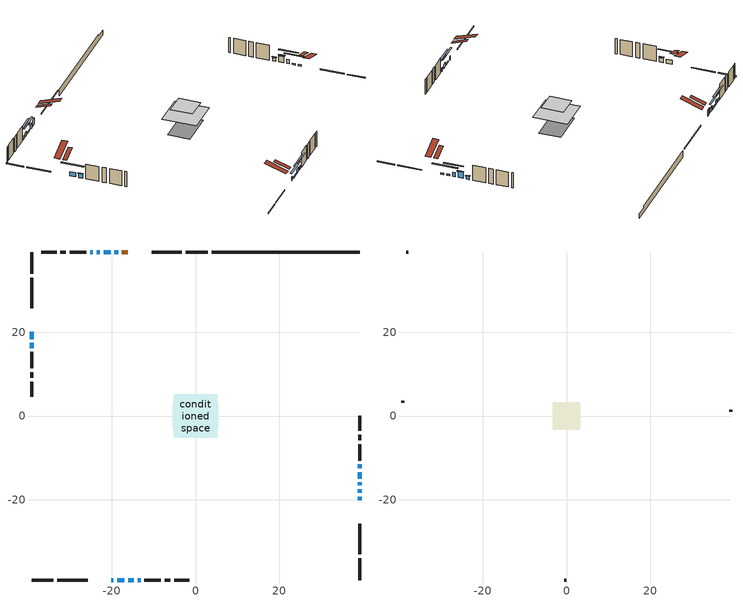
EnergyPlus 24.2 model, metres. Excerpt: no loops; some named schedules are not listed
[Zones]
conditioned space
 floor outside (Floor1 construction): -0.47,-0.47 -0.47,0.47 0.47,0.47 0.47,-0.47 z0.6
 floor adiabatic (AdiabaticFloorConstruction): -5.19,-5.19 -5.19,5.19 5.19,5.19 5.19,-5.19 z3.04
 floor foundation (Slab1 construction): -5.5,-3.34 -5.5,3.34 5.5,3.34 5.5,-3.34 z-1.53
 wall outside (RimJoist1 construction): 2.93,39.22 -2.32,39.22 / -39.22,-39.22 -33.97,-39.22 / -39.22,39.22 -39.22,33.97 / 39.22,-39.22 39.22,-33.97 z0.6:0.9
 wall outside (RimJoist3 construction): -3.25,39.22 -10.5,39.22 / -33.04,-39.22 -25.79,-39.22 / -39.22,33.04 -39.22,25.79 / 39.22,-33.04 39.22,-25.79 z0.6:0.9
 wall outside (AdiabaticWallConstruction 1): -16.19,39.22 -17.59,39.22 z0.6:2.63
 wall outside (AdiabaticWallConstruction): -20.1,-39.22 -19.66,-39.22 z0.6:1.82; -39.22,20.1 -39.22,18.4 / -39.22,17.47 -39.22,16.25 / 39.22,-16.57 39.22,-15.88 / -22.91,39.22 -23.59,39.22 / -16.13,-39.22 -14.75,-39.22 z0.6:1.97; -18.51,39.22 -19.38,39.22 z0.6:1.92; 39.22,-20.1 39.22,-19.26 / 39.22,-18.33 39.22,-17.49 / -20.3,39.22 -21.98,39.22 / -18.73,-39.22 -17.05,-39.22 z0.6:1.06; 39.22,-14.95 39.22,-13.43 z0.6:2.63; 39.22,-12.5 39.22,-11.58 / -24.52,39.22 -25.21,39.22 z0.6:1.62; -13.83,-39.22 -13.14,-39.22 z0.6:1.67
 wall outside (Wall1 construction): -26.14,39.22 -30.05,39.22 / -12.21,-39.22 -8.3,-39.22 / -39.22,15.32 -39.22,11.41 / 39.22,-10.65 39.22,-6.74 z0.6:5.48
 wall outside (Wall2 construction): -30.98,39.22 -32.29,39.22 / -7.37,-39.22 -6.06,-39.22 / -39.22,10.48 -39.22,9.17 / 39.22,-5.81 39.22,-4.5 z0.6:5.48
 wall outside (Wall3 construction): -33.22,39.22 -36.87,39.22 / -5.13,-39.22 -1.48,-39.22 / -39.22,8.24 -39.22,4.59 / 39.22,-3.57 39.22,0.08 z0.6:5.48
 wall foundation (FoundationWall1 construction): 3.86,39.22,-1.53 3.86,39.22,0.6 35.68,39.22,0.6 35.68,39.22,-0.05 39.22,39.22,-0.05 39.22,39.22,-1.53
 window (WindowConstruction 10): -20.1,-39.22 -19.66,-39.22 z0.6:1.82
 window (WindowConstruction 7): -39.22,20.1 -39.22,18.4 z0.6:1.97
 window (WindowConstruction 8): -39.22,17.47 -39.22,16.25 z0.6:1.97
 window (WindowConstruction 9): -18.51,39.22 -19.38,39.22 z0.6:1.92
 window (WindowConstruction 11): 39.22,-20.1 39.22,-19.26 z0.6:1.06
 window (WindowConstruction 12): 39.22,-18.33 39.22,-17.49 z0.6:1.06
 window (WindowConstruction 13): -20.3,39.22 -21.98,39.22 z0.6:1.06
 window (WindowConstruction 14): -18.73,-39.22 -17.05,-39.22 z0.6:1.06
 window (WindowConstruction): 39.22,-16.56 39.22,-15.88 z0.6:1.97
 window (WindowConstruction 1): 39.22,-14.95 39.22,-13.43 z0.6:2.63
 window (WindowConstruction 2): 39.22,-12.5 39.22,-11.58 z0.6:1.61
 window (WindowConstruction 3): -22.91,39.22 -23.59,39.22 z0.6:1.97
 window (WindowConstruction 4): -24.52,39.22 -25.21,39.22 z0.6:1.61
 window (WindowConstruction 5): -16.13,-39.22 -14.76,-39.22 z0.6:1.97
 window (WindowConstruction 6): -13.83,-39.22 -13.14,-39.22 z0.6:1.67
 door (Door): -16.19,39.22 -17.58,39.22 z0.6:2.63
 ceiling adiabatic (AdiabaticFloorConstruction): 5.19,-5.19 5.19,5.19 -5.19,5.19 -5.19,-5.19 z3.04
 roof outside (Roof2 construction): -15.26,39.22,5.48 -15.26,34.65,7 -14.06,34.65,7 -14.06,39.22,5.48; -21.03,-39.22,5.48 -21.03,-34.65,7 -22.23,-34.65,7 -22.23,-39.22,5.48; -39.22,21.03,5.48 -34.65,21.03,7 -34.65,22.23,7 -39.22,22.23,5.48; 39.22,-21.03,5.48 34.65,-21.03,7 34.65,-22.23,7 39.22,-22.23,5.48
attic - vented
 floor to conditioned space (Floor2 construction Reversed): -3.31,-3.31 -3.31,3.31 3.31,3.31 3.31,-3.31 z5.48
 wall outside (Wall5 construction): -37.8,39.22 -38.29,39.22 / -0.55,-39.22 -0.06,-39.22 / -39.22,3.66 -39.22,3.17 / 39.22,1.01 39.22,1.5 z0.6:5.48
 roof outside (Roof1 construction): -13.13,39.22,5.48 -13.13,32.76,7.63 -11.43,32.76,7.63 -11.43,39.22,5.48; -23.16,-39.22,5.48 -23.16,-32.76,7.63 -24.86,-32.76,7.63 -24.86,-39.22,5.48; -39.22,23.16,5.48 -32.76,23.16,7.63 -32.76,24.86,7.63 -39.22,24.86,5.48; 39.22,-23.16,5.48 32.76,-23.16,7.63 32.76,-24.86,7.63 39.22,-24.86,5.48
shading: -39.22,15.76 -39.22,22.74 -39.63,22.74 -39.63,15.76 z4.61; -39.22,16.05 -39.22,17.67 -39.63,17.67 -39.63,16.05 z2.17; -19.58,39.22 -18.31,39.22 -18.31,39.63 -19.58,39.63 z2.12; 39.22,-16.62 39.22,-22.74 39.63,-22.74 39.63,-16.62 z3.7; 39.22,-14.85 39.22,-20.97 39.63,-20.97 39.63,-14.85 z3.7; -24.62,39.22 -17.67,39.22 -17.67,39.63 -24.62,39.63 z3.7; -14.42,-39.22 -21.37,-39.22 -21.37,-39.63 -14.42,-39.63 z3.7; 39.22,-13.24 39.22,-19.2 39.63,-19.2 39.63,-13.24 z4.61; 39.22,-13.23 39.22,-15.15 39.63,-15.15 39.63,-13.23 z2.83; 39.22,-11.38 39.22,-12.7 39.63,-12.7 39.63,-11.38 z1.82; -26.23,39.22 -20.27,39.22 -20.27,39.63 -26.23,39.63 z4.61; -27.85,39.22 -21.88,39.22 -21.88,39.63 -27.85,39.63 z4.25; -12.12,-39.22 -18.77,-39.22 -18.77,-39.63 -12.12,-39.63 z4.61; -10.5,-39.22 -16.47,-39.22 -16.47,-39.63 -10.5,-39.63 z4.31
[Building]
Building 1: Terrain=Suburbs
[Site:Location]
Windsor AP_ON: Latitude {deg}=42.28; Longitude {deg}=-82.96; Time Zone {hr}=-5; Elevation {m}=190; Keep Site Location Information=Yes
[Site:GroundTemperature:Shallow]
6.34957, 4.46684, 4.31606, 5.20952, 8.79623, 12.3662, 15.4612, 17.4219, 17.5884, 15.9938, 12.9777, 9.51722
[Site:WaterMainsTemperature]
Calculation Method=Schedule; Temperature Schedule=mains temperature schedule
[Material] Roughness=Rough; Thermal Absorptance=0.9
Name | Thickness {m} | Conductivity {W/m-K} | Density {kg/m3} | Specific Heat {J/kg-K} | Solar Absorptance | Visible Absorptance
asphalt or fiberglass shingles | 0.00635 | 0.162714 | 1121.4 | 1465.45 | 0.4 | 0.4
ceiling stud and cavity | 0.1397 | 0.117711 | 65.682 | 1177.47 | 0.7 | 0.7
concrete 4.0 in. | 0.1016 | 1.803125 | 2242.8 | 837.4 | 0.7 | 0.7
concrete 8.0 in. | 0.2032 | 1.803125 | 2242.8 | 837.4 | 0.7 | 0.7
door material | 0.04445 | 0.053851 | 512.64 | 1214.23 | 0.7 | 0.7
floor covering | 0.0127 | 0.0433444 | 54.468 | 1339.84 | 0.6 | 0.6
floor rigid ins | 0.051816 | 0.029427 | 32.04 | 1214.23 | 0.7 | 0.7
floor rigid ins 1; wall rigid ins | 0.512978 | 0.029427 | 32.04 | 1214.23 | 0.7 | 0.7
floor stud and cavity | 0.1397 | 0.477371 | 92.3553 | 1139.71 | 0.7 | 0.7
floor stud and cavity 1 | 0.1397 | 1.75129 | 37.0049 | 1207.88 | 0.7 | 0.7
furniture material conditioned space 1 | 0.1524 | 0.115458 | 640.8 | 1214.23 | 0.6 | 0.6
gypsum board | 0.0127 | 0.160291 | 801 | 837.4 | 0.6 | 0.6
osb sheathing 0.5 in. | 0.0127 | 0.115458 | 512.64 | 1214.23 | 0.7 | 0.7
osb sheathing 0.75 in. | 0.01905 | 0.115458 | 512.64 | 1214.23 | 0.7 | 0.7
rim joist stud and cavity | 0.0508 | 0.177588 | 50.32683 | 1063.81 | 0.6 | 0.6
rim joist stud and cavity 1 | 0.0508 | 0.648972 | 50.32683 | 1063.81 | 0.6 | 0.6
roof stud and cavity | 0.2032 | 0.172552 | 78.34581 | 1123.46 | 0.7 | 0.7
wall stud and cavity | 0.1397 | 0.411097 | 139.0536 | 1170.24 | 0.7 | 0.7
wall stud and cavity 1 | 0.1397 | 0.408978 | 139.0536 | 1170.24 | 0.7 | 0.7
wall stud and cavity 2 | 0.1397 | 0.413238 | 139.0536 | 1170.24 | 0.7 | 0.7
wall stud and cavity 3 | 0.0889 | 6.1454 | 50.32683 | 1063.81 | 0.6 | 0.6
wall stud and cavity 4 | 0.0889 | 0.380278 | 52.3479 | 1209.89 | 0.7 | 0.7
wall stud and cavity 5 | 0.0889 | 0.391764 | 83.0341 | 1211.67 | 0.7 | 0.7
wood siding | 0.0254 | 0.102417 | 544.68 | 1172.36 | 0.4 | 0.4
wood siding 1 | 0.00254 | 0.102417 | 544.68 | 1172.36 | 0.4 | 0.4
wood siding 2; wood siding 3; wood siding 4 | 0.0254 | 0.102417 | 544.68 | 1172.36 | 0.7 | 0.7
[WindowMaterial:SimpleGlazingSystem]
Name | U-Factor {W/m2-K} | Solar Heat Gain Coefficient
WindowMaterial | 4.99494 | 0.59
WindowMaterial 1 | 2.66525 | 0.62
WindowMaterial 10 | 4.403289 | 0.46
WindowMaterial 11 | 2.25246 | 0.38
WindowMaterial 12 | 2.16559 | 0.35
WindowMaterial 2 | 2.67377 | 0.52
WindowMaterial 3 | 2.14969 | 0.46
WindowMaterial 4 | 4.851851 | 0.56
WindowMaterial 5 | 5.44634 | 0.68
WindowMaterial 6 | 5.28792 | 0.65
WindowMaterial 7 | 5.1119 | 0.61
WindowMaterial 8 | 3.10076 | 0.6
WindowMaterial 9 | 2.67207 | 0.41
[Construction]
AdiabaticFloorConstruction: floor stud and cavity 1, floor rigid ins 1, osb sheathing 0.75 in., floor covering
AdiabaticWallConstruction: wood siding 3, wall rigid ins, wall stud and cavity 4, gypsum board
AdiabaticWallConstruction 1: wood siding 4, wall rigid ins, wall stud and cavity 4, gypsum board
Door: door material
Floor1 construction: floor stud and cavity, floor rigid ins, osb sheathing 0.75 in., floor covering
Floor2 construction Reversed: gypsum board, ceiling stud and cavity
FoundationWall1 construction: concrete 8.0 in.
furniture construction conditioned space 1: furniture material conditioned space 1
PartitionWallConstruction: gypsum board, wall stud and cavity 5, gypsum board
RimJoist1 construction: wood siding 2, rim joist stud and cavity
RimJoist3 construction: wood siding 2, rim joist stud and cavity 1
Roof1 construction: asphalt or fiberglass shingles
Roof2 construction: asphalt or fiberglass shingles, osb sheathing 0.75 in., roof stud and cavity, gypsum board
Slab1 construction: concrete 4.0 in.
Wall1 construction: wood siding, osb sheathing 0.5 in., wall stud and cavity, gypsum board
Wall2 construction: wood siding, osb sheathing 0.5 in., wall stud and cavity 1, gypsum board
Wall3 construction: wood siding, osb sheathing 0.5 in., wall stud and cavity 2, gypsum board
Wall5 construction: wood siding 1, wall stud and cavity 3
WindowConstruction; WindowConstruction 3; WindowConstruction 5: WindowMaterial
WindowConstruction 1: WindowMaterial 1
WindowConstruction 10: WindowMaterial 8
WindowConstruction 11: WindowMaterial 9
WindowConstruction 12: WindowMaterial 10
WindowConstruction 13: WindowMaterial 11
WindowConstruction 14: WindowMaterial 12
WindowConstruction 2: WindowMaterial 2
WindowConstruction 4: WindowMaterial 3
WindowConstruction 6: WindowMaterial 4
WindowConstruction 7: WindowMaterial 5
WindowConstruction 8: WindowMaterial 6
WindowConstruction 9: WindowMaterial 7
[Zone] Multiplier=1; Part of Total Floor Area=Yes
Name | Volume {m3}
attic - vented | 15.3511
conditioned space | 441.5
[Space]
Name | Zone | Volume {m3}
attic - vented 1 | attic - vented | 15.3511
conditioned space 1 | conditioned space | 441.5
[ZoneInfiltration:EffectiveLeakageArea]
infil attic - vented 1: Zone or Space=attic - vented 1; Schedule=Always On Discrete; Effective Air Leakage Area {cm2}=1952.89; Stack Coefficient=0.00048878; Wind Coefficient=1.49375e-05
[ZoneMixing]
whole house fan mix: Zone or Space=attic - vented; Schedule=Always On Continuous; Design Flow Rate Calculation Method=Flow/Zone; Design Flow Rate {m3/s}=0; Source Zone or Space=conditioned space
[SurfaceProperty:ExposedFoundationPerimeter]
Slab1: Exposed Perimeter Calculation Method=TotalExposedPerimeter; Total Exposed Perimeter {m}=35.358
[InternalMass] Zone or ZoneList=conditioned space; Space or SpaceList=conditioned space 1
Name | Construction | Surface Area {m2}
furniture mass conditioned space 1 | furniture construction conditioned space 1 | 72.8638
partition wall mass | PartitionWallConstruction | 182.16
[Lights]
interior lighting: Zone or ZoneList or Space or SpaceList=conditioned space 1; Schedule=interior lighting schedule; Design Level Calculation Method=LightingLevel; Lighting Level {W}=343.2; Return Air Fraction=0; Fraction Radiant=0.6; Fraction Visible=0.2; Fraction Replaceable=1
[People]
occupants: Zone or ZoneList or Space or SpaceList=conditioned space 1; Number of People Schedule=occupants schedule; Number of People Calculation Method=People; Number of People=3; Fraction Radiant=0.314171; Sensible Heat Fraction=0.56303; Activity Level Schedule=occupants activity schedule; Carbon Dioxide Generation Rate {m3/s-W}=0; Enable ASHRAE 55 Comfort Warnings=No; Mean Radiant Temperature Calculation Type=EnclosureAveraged
[ElectricEquipment] Zone or ZoneList or Space or SpaceList=conditioned space 1; Design Level Calculation Method=EquipmentLevel
Name | Schedule | Design Level {W} | Fraction Latent | Fraction Radiant | Fraction Lost
clothes dryer | clothes dryer schedule | 140.772 | 0.015 | 0.081 | 0.85
clothes washer | clothes washer schedule | 32.1985 | 0.03 | 0.162 | 0.7
cooking range | cooking range schedule | 215.147 | 0.08 | 0.432 | 0.2
dishwasher | dishwasher schedule | 66.8632 | 0.3 | 0.18 | 0.4
fridge | fridge schedule | 72.9452 | 0 | 0.6 | 0
mech vent house fan | mech vent house fan schedule | 0 | 0 | 0 | 1
mech vent house fan cfis | mech vent house fan cfis schedule | 0 | 0 | 0 | 0
misc plug loads | misc plug loads schedule | 494.7 | 0.045 | 0.513 | 0.1
whole house fan | Always On Discrete | 0 | 0 | 0 | 1
[OtherEquipment] Zone or ZoneList or Space or SpaceList=conditioned space 1; Design Level Calculation Method=EquipmentLevel
Name | Fuel Type | Schedule | Design Level {W} | Fraction Latent | Fraction Radiant | Fraction Lost
clothes dryer 1 | Electricity | clothes dryer schedule | 0 | 0.015 | 0.081 | 0.85
cooking range 1 | Electricity | cooking range schedule | 0 | 0.08 | 0.432 | 0.2
general water use latent | None | general water use schedule | 62.594 | 1 | 0 | 0
general water use sensible | None | general water use schedule | -61.6891 | 0 | 0.6 | 0
mech vent house fan latent load | None | Always On Discrete | 0 | 1 | 0 | 0
mech vent house fan sensible load | None | Always On Discrete | 0 | 0 | 0 | 0
water heater energy adjustment1 | NaturalGas | Always On Discrete | 0.01 | 0 | 0 | 1
[ZoneInfiltration:DesignFlowRate] Zone or ZoneList or Space or SpaceList=conditioned space 1; Schedule=Always On Discrete; Design Flow Rate Calculation Method=Flow/Zone; Design Flow Rate {m3/s}=0
infil flow; natural vent flow; whole house fan flow
[Foundation:Kiva]
Foundation Kiva 1: Initial Indoor Air Temperature {C}=18; Wall Height Above Grade {m}=0.599999; Wall Depth Below Slab {m}=0.2032
[Foundation:Kiva:Settings]
Soil Conductivity {W/m-K}=0.849921; Soil Density {kg/m3}=1842.3; Soil Specific Heat {J/kg-K}=418.7; Ground Solar Absorptivity=0.9; Ground Thermal Absorptivity=0.9; Ground Surface Roughness {m}=0.03; Far-Field Width {m}=40; Deep-Ground Boundary Condition=ZeroFlux; Deep-Ground Depth {m}=40; Minimum Cell Dimension {m}=0.2; Maximum Cell Growth Coefficient=3; Simulation Timestep=Timestep
[Exterior:Lights]
exterior lighting: Schedule=exterior lighting schedule; Design Level {W}=75.6
[Schedule:Constant]
Name | Hourly Value
Always On Continuous; mech vent house fan schedule; mech vent house fan cfis schedule; Always On Discrete | 1
occupants activity schedule | 117.228
fridge schedule | 0
[Schedule:Week:Daily]
interior lighting schedule Week Rule - Jan1-Jan27: interior lighting schedule day, interior lighting schedule day, interior lighting schedule day, interior lighting schedule day, interior lighting schedule day, interior lighting schedule day, interior lighting schedule day, interior lighting schedule default day, interior lighting schedule default day, interior lighting schedule default day, interior lighting schedule default day, interior lighting schedule default day
interior lighting schedule Week Rule - Jan28-Feb3: interior lighting schedule day, interior lighting schedule day, interior lighting schedule day, interior lighting schedule day, interior lighting schedule day 1, interior lighting schedule day 1, interior lighting schedule day 1, interior lighting schedule default day, interior lighting schedule default day, interior lighting schedule default day, interior lighting schedule default day, interior lighting schedule default day
interior lighting schedule Week Rule - Feb4-Feb24: interior lighting schedule day 1, interior lighting schedule day 1, interior lighting schedule day 1, interior lighting schedule day 1, interior lighting schedule day 1, interior lighting schedule day 1, interior lighting schedule day 1, interior lighting schedule default day, interior lighting schedule default day, interior lighting schedule default day, interior lighting schedule default day, interior lighting schedule default day
interior lighting schedule Week Rule - Feb25-Mar3: interior lighting schedule day 1, interior lighting schedule day 1, interior lighting schedule day 1, interior lighting schedule day 1, interior lighting schedule day 2, interior lighting schedule day 2, interior lighting schedule day 2, interior lighting schedule default day, interior lighting schedule default day, interior lighting schedule default day, interior lighting schedule default day, interior lighting schedule default day
interior lighting schedule Week Rule - Mar4-Mar31: interior lighting schedule day 2, interior lighting schedule day 2, interior lighting schedule day 2, interior lighting schedule day 2, interior lighting schedule day 2, interior lighting schedule day 2, interior lighting schedule day 2, interior lighting schedule default day, interior lighting schedule default day, interior lighting schedule default day, interior lighting schedule default day, interior lighting schedule default day
interior lighting schedule Week Rule - Apr1-Apr28: interior lighting schedule day 3, interior lighting schedule day 3, interior lighting schedule day 3, interior lighting schedule day 3, interior lighting schedule day 3, interior lighting schedule day 3, interior lighting schedule day 3, interior lighting schedule default day, interior lighting schedule default day, interior lighting schedule default day, interior lighting schedule default day, interior lighting schedule default day
interior lighting schedule Week Rule - Apr29-May5: interior lighting schedule day 3, interior lighting schedule day 3, interior lighting schedule day 4, interior lighting schedule day 4, interior lighting schedule day 4, interior lighting schedule day 4, interior lighting schedule day 4, interior lighting schedule default day, interior lighting schedule default day, interior lighting schedule default day, interior lighting schedule default day, interior lighting schedule default day
interior lighting schedule Week Rule - May6-May26: interior lighting schedule day 4, interior lighting schedule day 4, interior lighting schedule day 4, interior lighting schedule day 4, interior lighting schedule day 4, interior lighting schedule day 4, interior lighting schedule day 4, interior lighting schedule default day, interior lighting schedule default day, interior lighting schedule default day, interior lighting schedule default day, interior lighting schedule default day
interior lighting schedule Week Rule - May27-Jun2: interior lighting schedule day 4, interior lighting schedule day 4, interior lighting schedule day 4, interior lighting schedule day 4, interior lighting schedule day 4, interior lighting schedule day 5, interior lighting schedule day 5, interior lighting schedule default day, interior lighting schedule default day, interior lighting schedule default day, interior lighting schedule default day, interior lighting schedule default day
interior lighting schedule Week Rule - Jun3-Jun30: interior lighting schedule day 5, interior lighting schedule day 5, interior lighting schedule day 5, interior lighting schedule day 5, interior lighting schedule day 5, interior lighting schedule day 5, interior lighting schedule day 5, interior lighting schedule default day, interior lighting schedule default day, interior lighting schedule default day, interior lighting schedule default day, interior lighting schedule default day
interior lighting schedule Week Rule - Jul1-Jul28: interior lighting schedule day 6, interior lighting schedule day 6, interior lighting schedule day 6, interior lighting schedule day 6, interior lighting schedule day 6, interior lighting schedule day 6, interior lighting schedule day 6, interior lighting schedule default day, interior lighting schedule default day, interior lighting schedule default day, interior lighting schedule default day, interior lighting schedule default day
interior lighting schedule Week Rule - Jul29-Aug4: interior lighting schedule day 6, interior lighting schedule day 6, interior lighting schedule day 6, interior lighting schedule day 7, interior lighting schedule day 7, interior lighting schedule day 7, interior lighting schedule day 7, interior lighting schedule default day, interior lighting schedule default day, interior lighting schedule default day, interior lighting schedule default day, interior lighting schedule default day
interior lighting schedule Week Rule - Aug5-Aug25: interior lighting schedule day 7, interior lighting schedule day 7, interior lighting schedule day 7, interior lighting schedule day 7, interior lighting schedule day 7, interior lighting schedule day 7, interior lighting schedule day 7, interior lighting schedule default day, interior lighting schedule default day, interior lighting schedule default day, interior lighting schedule default day, interior lighting schedule default day
interior lighting schedule Week Rule - Aug26-Sep1: interior lighting schedule day 7, interior lighting schedule day 7, interior lighting schedule day 7, interior lighting schedule day 7, interior lighting schedule day 7, interior lighting schedule day 7, interior lighting schedule day 8, interior lighting schedule default day, interior lighting schedule default day, interior lighting schedule default day, interior lighting schedule default day, interior lighting schedule default day
interior lighting schedule Week Rule - Sep2-Sep29: interior lighting schedule day 8, interior lighting schedule day 8, interior lighting schedule day 8, interior lighting schedule day 8, interior lighting schedule day 8, interior lighting schedule day 8, interior lighting schedule day 8, interior lighting schedule default day, interior lighting schedule default day, interior lighting schedule default day, interior lighting schedule default day, interior lighting schedule default day
interior lighting schedule Week Rule - Sep30-Oct6: interior lighting schedule day 8, interior lighting schedule day 9, interior lighting schedule day 9, interior lighting schedule day 9, interior lighting schedule day 9, interior lighting schedule day 9, interior lighting schedule day 9, interior lighting schedule default day, interior lighting schedule default day, interior lighting schedule default day, interior lighting schedule default day, interior lighting schedule default day
interior lighting schedule Week Rule - Oct7-Oct27: interior lighting schedule day 9, interior lighting schedule day 9, interior lighting schedule day 9, interior lighting schedule day 9, interior lighting schedule day 9, interior lighting schedule day 9, interior lighting schedule day 9, interior lighting schedule default day, interior lighting schedule default day, interior lighting schedule default day, interior lighting schedule default day, interior lighting schedule default day
interior lighting schedule Week Rule - Oct28-Nov3: interior lighting schedule day 9, interior lighting schedule day 9, interior lighting schedule day 9, interior lighting schedule day 9, interior lighting schedule day 10, interior lighting schedule day 10, interior lighting schedule day 10, interior lighting schedule default day, interior lighting schedule default day, interior lighting schedule default day, interior lighting schedule default day, interior lighting schedule default day
interior lighting schedule Week Rule - Nov4-Nov24: interior lighting schedule day 10, interior lighting schedule day 10, interior lighting schedule day 10, interior lighting schedule day 10, interior lighting schedule day 10, interior lighting schedule day 10, interior lighting schedule day 10, interior lighting schedule default day, interior lighting schedule default day, interior lighting schedule default day, interior lighting schedule default day, interior lighting schedule default day
interior lighting schedule Week Rule - Nov25-Dec1: interior lighting schedule day 10, interior lighting schedule day 10, interior lighting schedule day 10, interior lighting schedule day 10, interior lighting schedule day 10, interior lighting schedule day 10, interior lighting schedule day 11, interior lighting schedule default day, interior lighting schedule default day, interior lighting schedule default day, interior lighting schedule default day, interior lighting schedule default day
interior lighting schedule Week Rule - Dec2-Dec31: interior lighting schedule day 11, interior lighting schedule day 11, interior lighting schedule day 11, interior lighting schedule day 11, interior lighting schedule day 11, interior lighting schedule day 11, interior lighting schedule day 11, interior lighting schedule default day, interior lighting schedule default day, interior lighting schedule default day, interior lighting schedule default day, interior lighting schedule default day
occupants schedule Week Rule - Jan1-Dec31: occupants schedule day, occupants schedule day, occupants schedule day, occupants schedule day, occupants schedule day, occupants schedule day, occupants schedule day, occupants schedule default day, occupants schedule default day, occupants schedule default day, occupants schedule default day, occupants schedule default day
clothes dryer schedule Week Rule - Jan1-Dec31: clothes dryer schedule day, clothes dryer schedule day, clothes dryer schedule day, clothes dryer schedule day, clothes dryer schedule day, clothes dryer schedule day, clothes dryer schedule day, clothes dryer schedule default day, clothes dryer schedule default day, clothes dryer schedule default day, clothes dryer schedule default day, clothes dryer schedule default day
clothes washer schedule Week Rule - Jan1-Dec31: clothes washer schedule day, clothes washer schedule day, clothes washer schedule day, clothes washer schedule day, clothes washer schedule day, clothes washer schedule day, clothes washer schedule day, clothes washer schedule default day, clothes washer schedule default day, clothes washer schedule default day, clothes washer schedule default day, clothes washer schedule default day
cooking range schedule Week Rule - Jan1-Dec31: cooking range schedule day, cooking range schedule day, cooking range schedule day, cooking range schedule day, cooking range schedule day, cooking range schedule day, cooking range schedule day, cooking range schedule default day, cooking range schedule default day, cooking range schedule default day, cooking range schedule default day, cooking range schedule default day
dishwasher schedule Week Rule - Jan1-Dec31: dishwasher schedule day, dishwasher schedule day, dishwasher schedule day, dishwasher schedule day, dishwasher schedule day, dishwasher schedule day, dishwasher schedule day, dishwasher schedule default day, dishwasher schedule default day, dishwasher schedule default day, dishwasher schedule default day, dishwasher schedule default day
misc plug loads schedule Week Rule - Jan1-Dec31: misc plug loads schedule day, misc plug loads schedule day, misc plug loads schedule day, misc plug loads schedule day, misc plug loads schedule day, misc plug loads schedule day, misc plug loads schedule day, misc plug loads schedule default day, misc plug loads schedule default day, misc plug loads schedule default day, misc plug loads schedule default day, misc plug loads schedule default day
general water use schedule Week Rule - Jan1-Dec31: general water use schedule day, general water use schedule day, general water use schedule day, general water use schedule day, general water use schedule day, general water use schedule day, general water use schedule day, general water use schedule default day, general water use schedule default day, general water use schedule default day, general water use schedule default day, general water use schedule default day
exterior lighting schedule Week Rule - Jan1-Jan27: exterior lighting schedule day, exterior lighting schedule day, exterior lighting schedule day, exterior lighting schedule day, exterior lighting schedule day, exterior lighting schedule day, exterior lighting schedule day, exterior lighting schedule default day, exterior lighting schedule default day, exterior lighting schedule default day, exterior lighting schedule default day, exterior lighting schedule default day
exterior lighting schedule Week Rule - Jan28-Feb3: exterior lighting schedule day, exterior lighting schedule day, exterior lighting schedule day, exterior lighting schedule day, exterior lighting schedule day 1, exterior lighting schedule day 1, exterior lighting schedule day 1, exterior lighting schedule default day, exterior lighting schedule default day, exterior lighting schedule default day, exterior lighting schedule default day, exterior lighting schedule default day
exterior lighting schedule Week Rule - Feb4-Feb24: exterior lighting schedule day 1, exterior lighting schedule day 1, exterior lighting schedule day 1, exterior lighting schedule day 1, exterior lighting schedule day 1, exterior lighting schedule day 1, exterior lighting schedule day 1, exterior lighting schedule default day, exterior lighting schedule default day, exterior lighting schedule default day, exterior lighting schedule default day, exterior lighting schedule default day
exterior lighting schedule Week Rule - Feb25-Mar3: exterior lighting schedule day 1, exterior lighting schedule day 1, exterior lighting schedule day 1, exterior lighting schedule day 1, exterior lighting schedule day 2, exterior lighting schedule day 2, exterior lighting schedule day 2, exterior lighting schedule default day, exterior lighting schedule default day, exterior lighting schedule default day, exterior lighting schedule default day, exterior lighting schedule default day
exterior lighting schedule Week Rule - Mar4-Mar31: exterior lighting schedule day 2, exterior lighting schedule day 2, exterior lighting schedule day 2, exterior lighting schedule day 2, exterior lighting schedule day 2, exterior lighting schedule day 2, exterior lighting schedule day 2, exterior lighting schedule default day, exterior lighting schedule default day, exterior lighting schedule default day, exterior lighting schedule default day, exterior lighting schedule default day
exterior lighting schedule Week Rule - Apr1-Apr28: exterior lighting schedule day 3, exterior lighting schedule day 3, exterior lighting schedule day 3, exterior lighting schedule day 3, exterior lighting schedule day 3, exterior lighting schedule day 3, exterior lighting schedule day 3, exterior lighting schedule default day, exterior lighting schedule default day, exterior lighting schedule default day, exterior lighting schedule default day, exterior lighting schedule default day
exterior lighting schedule Week Rule - Apr29-May5: exterior lighting schedule day 3, exterior lighting schedule day 3, exterior lighting schedule day 4, exterior lighting schedule day 4, exterior lighting schedule day 4, exterior lighting schedule day 4, exterior lighting schedule day 4, exterior lighting schedule default day, exterior lighting schedule default day, exterior lighting schedule default day, exterior lighting schedule default day, exterior lighting schedule default day
exterior lighting schedule Week Rule - May6-May26: exterior lighting schedule day 4, exterior lighting schedule day 4, exterior lighting schedule day 4, exterior lighting schedule day 4, exterior lighting schedule day 4, exterior lighting schedule day 4, exterior lighting schedule day 4, exterior lighting schedule default day, exterior lighting schedule default day, exterior lighting schedule default day, exterior lighting schedule default day, exterior lighting schedule default day
exterior lighting schedule Week Rule - May27-Jun2: exterior lighting schedule day 4, exterior lighting schedule day 4, exterior lighting schedule day 4, exterior lighting schedule day 4, exterior lighting schedule day 4, exterior lighting schedule day 5, exterior lighting schedule day 5, exterior lighting schedule default day, exterior lighting schedule default day, exterior lighting schedule default day, exterior lighting schedule default day, exterior lighting schedule default day
exterior lighting schedule Week Rule - Jun3-Jun30: exterior lighting schedule day 5, exterior lighting schedule day 5, exterior lighting schedule day 5, exterior lighting schedule day 5, exterior lighting schedule day 5, exterior lighting schedule day 5, exterior lighting schedule day 5, exterior lighting schedule default day, exterior lighting schedule default day, exterior lighting schedule default day, exterior lighting schedule default day, exterior lighting schedule default day
exterior lighting schedule Week Rule - Jul1-Jul28: exterior lighting schedule day 6, exterior lighting schedule day 6, exterior lighting schedule day 6, exterior lighting schedule day 6, exterior lighting schedule day 6, exterior lighting schedule day 6, exterior lighting schedule day 6, exterior lighting schedule default day, exterior lighting schedule default day, exterior lighting schedule default day, exterior lighting schedule default day, exterior lighting schedule default day
exterior lighting schedule Week Rule - Jul29-Aug4: exterior lighting schedule day 6, exterior lighting schedule day 6, exterior lighting schedule day 6, exterior lighting schedule day 7, exterior lighting schedule day 7, exterior lighting schedule day 7, exterior lighting schedule day 7, exterior lighting schedule default day, exterior lighting schedule default day, exterior lighting schedule default day, exterior lighting schedule default day, exterior lighting schedule default day
exterior lighting schedule Week Rule - Aug5-Aug25: exterior lighting schedule day 7, exterior lighting schedule day 7, exterior lighting schedule day 7, exterior lighting schedule day 7, exterior lighting schedule day 7, exterior lighting schedule day 7, exterior lighting schedule day 7, exterior lighting schedule default day, exterior lighting schedule default day, exterior lighting schedule default day, exterior lighting schedule default day, exterior lighting schedule default day
exterior lighting schedule Week Rule - Aug26-Sep1: exterior lighting schedule day 7, exterior lighting schedule day 7, exterior lighting schedule day 7, exterior lighting schedule day 7, exterior lighting schedule day 7, exterior lighting schedule day 7, exterior lighting schedule day 8, exterior lighting schedule default day, exterior lighting schedule default day, exterior lighting schedule default day, exterior lighting schedule default day, exterior lighting schedule default day
exterior lighting schedule Week Rule - Sep2-Sep29: exterior lighting schedule day 8, exterior lighting schedule day 8, exterior lighting schedule day 8, exterior lighting schedule day 8, exterior lighting schedule day 8, exterior lighting schedule day 8, exterior lighting schedule day 8, exterior lighting schedule default day, exterior lighting schedule default day, exterior lighting schedule default day, exterior lighting schedule default day, exterior lighting schedule default day
exterior lighting schedule Week Rule - Sep30-Oct6: exterior lighting schedule day 8, exterior lighting schedule day 9, exterior lighting schedule day 9, exterior lighting schedule day 9, exterior lighting schedule day 9, exterior lighting schedule day 9, exterior lighting schedule day 9, exterior lighting schedule default day, exterior lighting schedule default day, exterior lighting schedule default day, exterior lighting schedule default day, exterior lighting schedule default day
[Schedule:Year]
interior lighting schedule: interior lighting schedule Week Rule - Jan1-Jan27, 1, 1, 1, 27, interior lighting schedule Week Rule - Jan28-Feb3, 1, 28, 2, 3, interior lighting schedule Week Rule - Feb4-Feb24, 2, 4, 2, 24, interior lighting schedule Week Rule - Feb25-Mar3, 2, 25, 3, 3, interior lighting schedule Week Rule - Mar4-Mar31, 3, 4, 3, 31, interior lighting schedule Week Rule - Apr1-Apr28, 4, 1, 4, 28, interior lighting schedule Week Rule - Apr29-May5, 4, 29, 5, 5, interior lighting schedule Week Rule - May6-May26, 5, 6, 5, 26, interior lighting schedule Week Rule - May27-Jun2, 5, 27, 6, 2, interior lighting schedule Week Rule - Jun3-Jun30, 6, 3, 6, 30, interior lighting schedule Week Rule - Jul1-Jul28, 7, 1, 7, 28, interior lighting schedule Week Rule - Jul29-Aug4, 7, 29, 8, 4, interior lighting schedule Week Rule - Aug5-Aug25, 8, 5, 8, 25, interior lighting schedule Week Rule - Aug26-Sep1, 8, 26, 9, 1, interior lighting schedule Week Rule - Sep2-Sep29, 9, 2, 9, 29, interior lighting schedule Week Rule - Sep30-Oct6, 9, 30, 10, 6, interior lighting schedule Week Rule - Oct7-Oct27, 10, 7, 10, 27, interior lighting schedule Week Rule - Oct28-Nov3, 10, 28, 11, 3, interior lighting schedule Week Rule - Nov4-Nov24, 11, 4, 11, 24, interior lighting schedule Week Rule - Nov25-Dec1, 11, 25, 12, 1, interior lighting schedule Week Rule - Dec2-Dec31, 12, 2, 12, 31
occupants schedule: occupants schedule Week Rule - Jan1-Dec31, 1, 1, 12, 31
clothes dryer schedule: clothes dryer schedule Week Rule - Jan1-Dec31, 1, 1, 12, 31
clothes washer schedule: clothes washer schedule Week Rule - Jan1-Dec31, 1, 1, 12, 31
cooking range schedule: cooking range schedule Week Rule - Jan1-Dec31, 1, 1, 12, 31
dishwasher schedule: dishwasher schedule Week Rule - Jan1-Dec31, 1, 1, 12, 31
misc plug loads schedule: misc plug loads schedule Week Rule - Jan1-Dec31, 1, 1, 12, 31
general water use schedule: general water use schedule Week Rule - Jan1-Dec31, 1, 1, 12, 31
exterior lighting schedule: exterior lighting schedule Week Rule - Jan1-Jan27, 1, 1, 1, 27, exterior lighting schedule Week Rule - Jan28-Feb3, 1, 28, 2, 3, exterior lighting schedule Week Rule - Feb4-Feb24, 2, 4, 2, 24, exterior lighting schedule Week Rule - Feb25-Mar3, 2, 25, 3, 3, exterior lighting schedule Week Rule - Mar4-Mar31, 3, 4, 3, 31, exterior lighting schedule Week Rule - Apr1-Apr28, 4, 1, 4, 28, exterior lighting schedule Week Rule - Apr29-May5, 4, 29, 5, 5, exterior lighting schedule Week Rule - May6-May26, 5, 6, 5, 26, exterior lighting schedule Week Rule - May27-Jun2, 5, 27, 6, 2, exterior lighting schedule Week Rule - Jun3-Jun30, 6, 3, 6, 30, exterior lighting schedule Week Rule - Jul1-Jul28, 7, 1, 7, 28, exterior lighting schedule Week Rule - Jul29-Aug4, 7, 29, 8, 4, exterior lighting schedule Week Rule - Aug5-Aug25, 8, 5, 8, 25, exterior lighting schedule Week Rule - Aug26-Sep1, 8, 26, 9, 1, exterior lighting schedule Week Rule - Sep2-Sep29, 9, 2, 9, 29, exterior lighting schedule Week Rule - Sep30-Oct6, 9, 30, 10, 6, exterior lighting schedule Week Rule - Oct7-Oct27, 10, 7, 10, 27, exterior lighting schedule Week Rule - Oct28-Nov3, 10, 28, 11, 3, exterior lighting schedule Week Rule - Nov4-Nov24, 11, 4, 11, 24, exterior lighting schedule Week Rule - Nov25-Dec1, 11, 25, 12, 1, exterior lighting schedule Week Rule - Dec2-Dec31, 12, 2, 12, 31
[Schedule:Compact]
mains temperature schedule: Through: 01/01, For: AllDays, Until: 24:00, 9.71556, Through: 01/02, For: AllDays, Until: 24:00, 9.65056, Through: 01/03, For: AllDays, Until: 24:00, 9.58667, Through: 01/04, For: AllDays, Until: 24:00, 9.52389, Through: 01/05, For: AllDays, Until: 24:00, 9.46278, Through: 01/06, For: AllDays, Until: 24:00, 9.40278, Through: 01/07, For: AllDays, Until: 24:00, 9.34444, Through: 01/08, For: AllDays, Until: 24:00, 9.28778, Through: 01/09, For: AllDays, Until: 24:00, 9.23222, Through: 01/10, For: AllDays, Until: 24:00, 9.17778, Through: 01/11, For: AllDays, Until: 24:00, 9.125, Through: 01/12, For: AllDays, Until: 24:00, 9.07389, Through: 01/13, For: AllDays, Until: 24:00, 9.02444, Through: 01/14, For: AllDays, Until: 24:00, 8.97611, Through: 01/15, For: AllDays, Until: 24:00, 8.92944, Through: 01/16, For: AllDays, Until: 24:00, 8.88444, Through: 01/17, For: AllDays, Until: 24:00, 8.84056, Through: 01/18, For: AllDays, Until: 24:00, 8.79889, Through: 01/19, For: AllDays, Until: 24:00, 8.75833, Through: 01/20, For: AllDays, Until: 24:00, 8.71944, Through: 01/21, For: AllDays, Until: 24:00, 8.68222, Through: 01/22, For: AllDays, Until: 24:00, 8.64667, Through: 01/23, For: AllDays, Until: 24:00, 8.61222, Through: 01/24, For: AllDays, Until: 24:00, 8.58, Through: 01/25, For: AllDays, Until: 24:00, 8.54944, Through: 01/26, For: AllDays, Until: 24:00, 8.52, Through: 01/27, For: AllDays, Until: 24:00, 8.49278, Through: 01/28, For: AllDays, Until: 24:00, 8.46722, Through: 01/29, For: AllDays, Until: 24:00, 8.44278, Through: 01/30, For: AllDays, Until: 24:00, 8.42056, Through: 01/31, For: AllDays, Until: 24:00, 8.39944, Through: 02/01, For: AllDays, Until: 24:00, 8.38056, Through: 02/02, For: AllDays, Until: 24:00, 8.36333, Through: 02/03, For: AllDays, Until: 24:00, 8.34778, Through: 02/04, For: AllDays, Until: 24:00, 8.33389, Through: 02/05, For: AllDays, Until: 24:00, 8.32167, Through: 02/06, For: AllDays, Until: 24:00, 8.31111, Through: 02/07, For: AllDays, Until: 24:00, 8.30222, Through: 02/08, For: AllDays, Until: 24:00, 8.295, Through: 02/09, For: AllDays, Until: 24:00, 8.29, Through: 02/10, For: AllDays, Until: 24:00, 8.28611, Through: 02/11, For: AllDays, Until: 24:00, 8.28444, Through: 02/12, For: AllDays, Until: 24:00, 8.28444, Through: 02/13, For: AllDays, Until: 24:00, 8.28611, Through: 02/14, For: AllDays, Until: 24:00, 8.28889, Through: 02/15, For: AllDays, Until: 24:00, 8.29444, Through: 02/16, For: AllDays, Until: 24:00, 8.30111, Through: 02/17, For: AllDays, Until: 24:00, 8.30944, Through: 02/18, For: AllDays, Until: 24:00, 8.31944, Through: 02/19, For: AllDays, Until: 24:00, 8.33167, Through: 02/20, For: AllDays, Until: 24:00, 8.345, Through: 02/21, For: AllDays, Until: 24:00, 8.36056, Through: 02/22, For: AllDays, Until: 24:00, 8.37778, Through: 02/23, For: AllDays, Until: 24:00, 8.39611, Through: 02/24, For: AllDays, Until: 24:00, 8.41667, Through: 02/25, For: AllDays, Until: 24:00, 8.43889, Through: 02/26, For: AllDays, Until: 24:00, 8.46278, Through: 02/27, For: AllDays, Until: 24:00, 8.48833, Through: 02/28, For: AllDays, Until: 24:00, 8.51556, Through: 03/01, For: AllDays, Until: 24:00, 8.54444, Through: 03/02, For: AllDays, Until: 24:00, 8.575, Through: 03/03, For: AllDays, Until: 24:00, 8.60667, Through: 03/04, For: AllDays, Until: 24:00, 8.64056, Through: 03/05, For: AllDays, Until: 24:00, 8.67611, Through: 03/06, For: AllDays, Until: 24:00, 8.71278, Through: 03/07, For: AllDays, Until: 24:00, 8.75167, Through: 03/08, For: AllDays, Until: 24:00, 8.79167, Through: 03/09, For: AllDays, Until: 24:00, 8.83333, Through: 03/10, For: AllDays, Until: 24:00, 8.87667, Through: 03/11, For: AllDays, Until: 24:00, 8.92167, Through: 03/12, For: AllDays, Until: 24:00, 8.96833, Through: 03/13, For: AllDays, Until: 24:00, 9.01611, Through: 03/14, For: AllDays, Until: 24:00, 9.06556, Through: 03/15, For: AllDays, Until: 24:00, 9.11667, Through: 03/16, For: AllDays, Until: 24:00, 9.16889, Through: 03/17, For: AllDays, Until: 24:00, 9.22278, Through: 03/18, For: AllDays, Until: 24:00, 9.27833, Through: 03/19, For: AllDays, Until: 24:00, 9.335, Through: 03/20, For: AllDays, Until: 24:00, 9.39333, Through: 03/21, For: AllDays, Until: 24:00, 9.45278, Through: 03/22, For: AllDays, Until: 24:00, 9.51389, Through: 03/23, For: AllDays, Until: 24:00, 9.57611, Through: 03/24, For: AllDays, Until: 24:00, 9.64, Through: 03/25, For: AllDays, Until: 24:00, 9.705, Through: 03/26, For: AllDays, Until: 24:00, 9.77111, Through: 03/27, For: AllDays, Until: 24:00, 9.83889, Through: 03/28, For: AllDays, Until: 24:00, 9.90778, Through: 03/29, For: AllDays, Until: 24:00, 9.97778, Through: 03/30, For: AllDays, Until: 24:00, 10.0489, Through: 03/31, For: AllDays, Until: 24:00, 10.1217, Through: 04/01, For: AllDays, Until: 24:00, 10.1956, Through: 04/02, For: AllDays, Until: 24:00, 10.2706, Through: 04/03, For: AllDays, Until: 24:00, 10.3461, Through: 04/04, For: AllDays, Until: 24:00, 10.4233, Through: 04/05, For: AllDays, Until: 24:00, 10.5017, Through: 04/06, For: AllDays, Until: 24:00, 10.5811, Through: 04/07, For: AllDays, Until: 24:00, 10.6617, Through: 04/08, For: AllDays, Until: 24:00, 10.7428, Through: 04/09, For: AllDays, Until: 24:00, 10.825, Through: 04/10, For: AllDays, Until: 24:00, 10.9089, Through: 04/11, For: AllDays, Until: 24:00, 10.9928, Through: 04/12, For: AllDays, Until: 24:00, 11.0783, Through: 04/13, For: AllDays, Until: 24:00, 11.1644, Through: 04/14, For: AllDays, Until: 24:00, 11.2517, Through: 04/15, For: AllDays, Until: 24:00, 11.3394, Through: 04/16, For: AllDays, Until: 24:00, 11.4278, Through: 04/17, For: AllDays, Until: 24:00, 11.5178, Through: 04/18, For: AllDays, Until: 24:00, 11.6078, Through: 04/19, For: AllDays, Until: 24:00, 11.6989, Through: 04/20, For: AllDays, Until: 24:00, 11.7906, Through: 04/21, For: AllDays, Until: 24:00, 11.8828, Through: 04/22, For: AllDays, Until: 24:00, 11.9761, Through: 04/23, For: AllDays, Until: 24:00, 12.07, Through: 04/24, For: AllDays, Until: 24:00, 12.1639, Through: 04/25, For: AllDays, Until: 24:00, 12.2589, Through: 04/26, For: AllDays, Until: 24:00, 12.3544, Through: 04/27, For: AllDays, Until: 24:00, 12.4506, Through: 04/28, For: AllDays, Until: 24:00, 12.5472, Through: 04/29, For: AllDays, Until: 24:00, 12.6439, Through: 04/30, For: AllDays, Until: 24:00, 12.7411, Through: 05/01, For: AllDays, Until: 24:00, 12.8389, Through: 05/02, For: AllDays, Until: 24:00, 12.9372, Through: 05/03, For: AllDays, Until: 24:00, 13.0356, Through: 05/04, For: AllDays, Until: 24:00, 13.1344, Through: 05/05, For: AllDays, Until: 24:00, 13.2339, Through: 05/06, For: AllDays, Until: 24:00, 13.3333, Through: 05/07, For: AllDays, Until: 24:00, 13.4328, Through: 05/08, For: AllDays, Until: 24:00, 13.5328, Through: 05/09, For: AllDays, Until: 24:00, 13.6328, Through: 05/10, For: AllDays, Until: 24:00, 13.7328, Through: 05/11, For: AllDays, Until: 24:00, 13.8328, Through: 05/12, For: AllDays, Until: 24:00, 13.9333, Through: 05/13, For: AllDays, Until: 24:00, 14.0339, Through: 05/14, For: AllDays, Until: 24:00, 14.1344, Through: 05/15, For: AllDays, Until: 24:00, 14.2344, Through: 05/16, For: AllDays, Until: 24:00, 14.335, Through: 05/17, For: AllDays, Until: 24:00, 14.4356, Through: 05/18, For: AllDays, Until: 24:00, 14.5356, Through: 05/19, For: AllDays, Until: 24:00, 14.6356, Through: 05/20, For: AllDays, Until: 24:00, 14.7356, Through: 05/21, For: AllDays, Until: 24:00, 14.8356, Through: 05/22, For: AllDays, Until: 24:00, 14.935, Through: 05/23, For: AllDays, Until: 24:00, 15.0344, Through: 05/24, For: AllDays, Until: 24:00, 15.1333, Through: 05/25, For: AllDays, Until: 24:00, 15.2322, Through: 05/26, For: AllDays, Until: 24:00, 15.3306, Through: 05/27, For: AllDays, Until: 24:00, 15.4283, Through: 05/28, For: AllDays, Until: 24:00, 15.5261, Through: 05/29, For: AllDays, Until: 24:00, 15.6233, Through: 05/30, For: AllDays, Until: 24:00, 15.7206, Through: 05/31, For: AllDays, Until: 24:00, 15.8167, Through: 06/01, For: AllDays, Until: 24:00, 15.9128, Through: 06/02, For: AllDays, Until: 24:00, 16.0078, Through: 06/03, For: AllDays, Until: 24:00, 16.1028, Through: 06/04, For: AllDays, Until: 24:00, 16.1967, Through: 06/05, For: AllDays, Until: 24:00, 16.2906, Through: 06/06, For: AllDays, Until: 24:00, 16.3833, Through: 06/07, For: AllDays, Until: 24:00, 16.4756, Through: 06/08, For: AllDays, Until: 24:00, 16.5672, Through: 06/09, For: AllDays, Until: 24:00, 16.6578, Through: 06/10, For: AllDays, Until: 24:00, 16.7478, Through: 06/11, For: AllDays, Until: 24:00, 16.8372, Through: 06/12, For: AllDays, Until: 24:00, 16.9256, Through: 06/13, For: AllDays, Until: 24:00, 17.0133, Through: 06/14, For: AllDays, Until: 24:00, 17.1, Through: 06/15, For: AllDays, Until: 24:00, 17.1861, Through: 06/16, For: AllDays, Until: 24:00, 17.2711, Through: 06/17, For: AllDays, Until: 24:00, 17.355, Through: 06/18, For: AllDays, Until: 24:00, 17.4383, Through: 06/19, For: AllDays, Until: 24:00, 17.5206, Through: 06/20, For: AllDays, Until: 24:00, 17.6017, Through: 06/21, For: AllDays, Until: 24:00, 17.6817, Through: 06/22, For: AllDays, Until: 24:00, 17.7606, Through: 06/23, For: AllDays, Until: 24:00, 17.8383, Through: 06/24, For: AllDays, Until: 24:00, 17.9156, Through: 06/25, For: AllDays, Until: 24:00, 17.9911, Through: 06/26, For: AllDays, Until: 24:00, 18.0656, Through: 06/27, For: AllDays, Until: 24:00, 18.1389, Through: 06/28, For: AllDays, Until: 24:00, 18.2111, Through: 06/29, For: AllDays, Until: 24:00, 18.2822, Through: 06/30, For: AllDays, Until: 24:00, 18.3522, Through: 07/01, For: AllDays, Until: 24:00, 18.4206, Through: 07/02, For: AllDays, Until: 24:00, 18.4878, Through: 07/03, For: AllDays, Until: 24:00, 18.5539, Through: 07/04, For: AllDays, Until: 24:00, 18.6183, Through: 07/05, For: AllDays, Until: 24:00, 18.6817, Through: 07/06, For: AllDays, Until: 24:00, 18.7439, Through: 07/07, For: AllDays, Until: 24:00, 18.8044, Through: 07/08, For: AllDays, Until: 24:00, 18.8639, Through: 07/09, For: AllDays, Until: 24:00, 18.9217, Through: 07/10, For: AllDays, Until: 24:00, 18.9778, Through: 07/11, For: AllDays, Until: 24:00, 19.0328, Through: 07/12, For: AllDays, Until: 24:00, 19.0861, Through: 07/13, For: AllDays, Until: 24:00, 19.1383, Through: 07/14, For: AllDays, Until: 24:00, 19.1889, Through: 07/15, For: AllDays, Until: 24:00, 19.2378, Through: 07/16, For: AllDays, Until: 24:00, 19.2856, Through: 07/17, For: AllDays, Until: 24:00, 19.3311, Through: 07/18, For: AllDays, Until: 24:00, 19.3761, Through: 07/19, For: AllDays, Until: 24:00, 19.4189, Through: 07/20, For: AllDays, Until: 24:00, 19.46, Through: 07/21, For: AllDays, Until: 24:00, 19.5, Through: 07/22, For: AllDays, Until: 24:00, 19.5378, Through: 07/23, For: AllDays, Until: 24:00, 19.5744, Through: 07/24, For: AllDays, Until: 24:00, 19.6094, Through: 07/25, For: AllDays, Until: 24:00, 19.6428, Through: 07/26, For: AllDays, Until: 24:00, 19.6744, Through: 07/27, For: AllDays, Until: 24:00, 19.7044, Through: 07/28, For: AllDays, Until: 24:00, 19.7328, Through: 07/29, For: AllDays, Until: 24:00, 19.7594, Through: 07/30, For: AllDays, Until: 24:00, 19.7844, Through: 07/31, For: AllDays, Until: 24:00, 19.8078, Through: 08/01, For: AllDays, Until: 24:00, 19.8294, Through: 08/02, For: AllDays, Until: 24:00, 19.8494, Through: 08/03, For: AllDays, Until: 24:00, 19.8678, Through: 08/04, For: AllDays, Until: 24:00, 19.8844, Through: 08/05, For: AllDays, Until: 24:00, 19.8994, Through: 08/06, For: AllDays, Until: 24:00, 19.9122, Through: 08/07, For: AllDays, Until: 24:00, 19.9239, Through: 08/08, For: AllDays, Until: 24:00, 19.9333, Through: 08/09, For: AllDays, Until: 24:00, 19.9417, Through: 08/10, For: AllDays, Until: 24:00, 19.9478, Through: 08/11, For: AllDays, Until: 24:00, 19.9522, Through: 08/12, For: AllDays, Until: 24:00, 19.9556, Through: 08/13, For: AllDays, Until: 24:00, 19.9567, Through: 08/14, For: AllDays, Until: 24:00, 19.9556, Through: 08/15, For: AllDays, Until: 24:00, 19.9533, Through: 08/16, For: AllDays, Until: 24:00, 19.9494, Through: 08/17, For: AllDays, Until: 24:00, 19.9433, Through: 08/18, For: AllDays, Until: 24:00, 19.9361, Through: 08/19, For: AllDays, Until: 24:00, 19.9267, Through: 08/20, For: AllDays, Until: 24:00, 19.9156, Through: 08/21, For: AllDays, Until: 24:00, 19.9033, Through: 08/22, For: AllDays, Until: 24:00, 19.8889, Through: 08/23, For: AllDays, Until: 24:00, 19.8728, Through: 08/24, For: AllDays, Until: 24:00, 19.855, Through: 08/25, For: AllDays, Until: 24:00, 19.835, Through: 08/26, For: AllDays, Until: 24:00, 19.8139, Through: 08/27, For: AllDays, Until: 24:00, 19.7911, Through: 08/28, For: AllDays, Until: 24:00, 19.7667, Through: 08/29, For: AllDays, Until: 24:00, 19.7406, Through: 08/30, For: AllDays, Until: 24:00, 19.7122, Through: 08/31, For: AllDays, Until: 24:00, 19.6828, Through: 09/01, For: AllDays, Until: 24:00, 19.6517, Through: 09/02, For: AllDays, Until: 24:00, 19.6189, Through: 09/03, For: AllDays, Until: 24:00, 19.5844, Through: 09/04, For: AllDays, Until: 24:00, 19.5483, Through: 09/05, For: AllDays, Until: 24:00, 19.5106, Through: 09/06, For: AllDays, Until: 24:00, 19.4711, Through: 09/07, For: AllDays, Until: 24:00, 19.4306, Through: 09/08, For: AllDays, Until: 24:00, 19.3878, Through: 09/09, For: AllDays, Until: 24:00, 19.3439, Through: 09/10, For: AllDays, Until: 24:00, 19.2983, Through: 09/11, For: AllDays, Until: 24:00, 19.2511, Through: 09/12, For: AllDays, Until: 24:00, 19.2028, Through: 09/13, For: AllDays, Until: 24:00, 19.1528, Through: 09/14, For: AllDays, Until: 24:00, 19.1011, Through: 09/15, For: AllDays, Until: 24:00, 19.0478, Through: 09/16, For: AllDays, Until: 24:00, 18.9933, Through: 09/17, For: AllDays, Until: 24:00, 18.9372, Through: 09/18, For: AllDays, Until: 24:00, 18.88, Through: 09/19, For: AllDays, Until: 24:00, 18.8211, Through: 09/20, For: AllDays, Until: 24:00, 18.7611, Through: 09/21, For: AllDays, Until: 24:00, 18.6994, Through: 09/22, For: AllDays, Until: 24:00, 18.6361, Through: 09/23, For: AllDays, Until: 24:00, 18.5722, Through: 09/24, For: AllDays, Until: 24:00, 18.5067, Through: 09/25, For: AllDays, Until: 24:00, 18.4394, Through: 09/26, For: AllDays, Until: 24:00, 18.3711, Through: 09/27, For: AllDays, Until: 24:00, 18.3017, Through: 09/28, For: AllDays, Until: 24:00, 18.2311, Through: 09/29, For: AllDays, Until: 24:00, 18.1594, Through: 09/30, For: AllDays, Until: 24:00, 18.0861, Through: 10/01, For: AllDays, Until: 24:00, 18.0122, Through: 10/02, For: AllDays, Until: 24:00, 17.9367, Through: 10/03, For: AllDays, Until: 24:00, 17.86, Through: 10/04, For: AllDays, Until: 24:00, 17.7822, Through: 10/05, For: AllDays, Until: 24:00, 17.7039, Through: 10/06, For: AllDays, Until: 24:00, 17.6239, Through: 10/07, For: AllDays, Until: 24:00, 17.5428, Through: 10/08, For: AllDays, Until: 24:00, 17.4611, Through: 10/09, For: AllDays, Until: 24:00, 17.3783, Through: 10/10, For: AllDays, Until: 24:00, 17.2944, Through: 10/11, For: AllDays, Until: 24:00, 17.21, Through: 10/12, For: AllDays, Until: 24:00, 17.1239, Through: 10/13, For: AllDays, Until: 24:00, 17.0378, Through: 10/14, For: AllDays, Until: 24:00, 16.95, Through: 10/15, For: AllDays, Until: 24:00, 16.8617, Through: 10/16, For: AllDays, Until: 24:00, 16.7728, Through: 10/17, For: AllDays, Until: 24:00, 16.6828, Through: 10/18, For: AllDays, Until: 24:00, 16.5922, Through: 10/19, For: AllDays, Until: 24:00, 16.5011, Through: 10/20, For: AllDays, Until: 24:00, 16.4089, Through: 10/21, For: AllDays, Until: 24:00, 16.3161, Through: 10/22, For: AllDays, Until: 24:00, 16.2228, Through: 10/23, For: AllDays, Until: 24:00, 16.1289, Through: 10/24, For: AllDays, Until: 24:00, 16.0344, Through: 10/25, For: AllDays, Until: 24:00, 15.9389, Through: 10/26, For: AllDays, Until: 24:00, 15.8433, Through: 10/27, For: AllDays, Until: 24:00, 15.7472, Through: 10/28, For: AllDays, Until: 24:00, 15.6506, Through: 10/29, For: AllDays, Until: 24:00, 15.5533, Through: 10/30, For: AllDays, Until: 24:00, 15.4561, Through: 10/31, For: AllDays, Until: 24:00, 15.3578, Through: 11/01, For: AllDays, Until: 24:00, 15.2594, Through: 11/02, For: AllDays, Until: 24:00, 15.1611, Through: 11/03, For: AllDays, Until: 24:00, 15.0617, Through: 11/04, For: AllDays, Until: 24:00, 14.9628, Through: 11/05, For: AllDays, Until: 24:00, 14.8633, Through: 11/06, For: AllDays, Until: 24:00, 14.7633, Through: 11/07, For: AllDays, Until: 24:00, 14.6633, Through: 11/08, For: AllDays, Until: 24:00, 14.5633, Through: 11/09, For: AllDays, Until: 24:00, 14.4633, Through: 11/10, For: AllDays, Until: 24:00, 14.3628, Through: 11/11, For: AllDays, Until: 24:00, 14.2628, Through: 11/12, For: AllDays, Until: 24:00, 14.1622, Through: 11/13, For: AllDays, Until: 24:00, 14.0617, Through: 11/14, For: AllDays, Until: 24:00, 13.9611, Through: 11/15, For: AllDays, Until: 24:00, 13.8611, Through: 11/16, For: AllDays, Until: 24:00, 13.7606, Through: 11/17, For: AllDays, Until: 24:00, 13.6606, Through: 11/18, For: AllDays, Until: 24:00, 13.5606, Through: 11/19, For: AllDays, Until: 24:00, 13.4606, Through: 11/20, For: AllDays, Until: 24:00, 13.3611, Through: 11/21, For: AllDays, Until: 24:00, 13.2617, Through: 11/22, For: AllDays, Until: 24:00, 13.1622, Through: 11/23, For: AllDays, Until: 24:00, 13.0633, Through: 11/24, For: AllDays, Until: 24:00, 12.9644, Through: 11/25, For: AllDays, Until: 24:00, 12.8661, Through: 11/26, For: AllDays, Until: 24:00, 12.7683, Through: 11/27, For: AllDays, Until: 24:00, 12.6711, Through: 11/28, For: AllDays, Until: 24:00, 12.5739, Through: 11/29, For: AllDays, Until: 24:00, 12.4772, Through: 11/30, For: AllDays, Until: 24:00, 12.3811, Through: 12/01, For: AllDays, Until: 24:00, 12.2856, Through: 12/02, For: AllDays, Until: 24:00, 12.1906, Through: 12/03, For: AllDays, Until: 24:00, 12.0961, Through: 12/04, For: AllDays, Until: 24:00, 12.0022, Through: 12/05, For: AllDays, Until: 24:00, 11.9089, Through: 12/06, For: AllDays, Until: 24:00, 11.8161, Through: 12/07, For: AllDays, Until: 24:00, 11.7244, Through: 12/08, For: AllDays, Until: 24:00, 11.6333, Through: 12/09, For: AllDays, Until: 24:00, 11.5428, Through: 12/10, For: AllDays, Until: 24:00, 11.4528, Through: 12/11, For: AllDays, Until: 24:00, 11.3639, Through: 12/12, For: AllDays, Until: 24:00, 11.2756, Through: 12/13, For: AllDays, Until: 24:00, 11.1883, Through: 12/14, For: AllDays, Until: 24:00, 11.1022, Through: 12/15, For: AllDays, Until: 24:00, 11.0167, Through: 12/16, For: AllDays, Until: 24:00, 10.9322, Through: 12/17, For: AllDays, Until: 24:00, 10.8483, Through: 12/18, For: AllDays, Until: 24:00, 10.7656, Through: 12/19, For: AllDays, Until: 24:00, 10.6839, Through: 12/20, For: AllDays, Until: 24:00, 10.6033, Through: 12/21, For: AllDays, Until: 24:00, 10.5239, Through: 12/22, For: AllDays, Until: 24:00, 10.445, Through: 12/23, For: AllDays, Until: 24:00, 10.3678, Through: 12/24, For: AllDays, Until: 24:00, 10.2911, Through: 12/25, For: AllDays, Until: 24:00, 10.2161, Through: 12/26, For: AllDays, Until: 24:00, 10.1422, Through: 12/27, For: AllDays, Until: 24:00, 10.0689, Through: 12/28, For: AllDays, Until: 24:00, 9.99722, Through: 12/29, For: AllDays, Until: 24:00, 9.92722, Through: 12/30, For: AllDays, Until: 24:00, 9.85778, Through: 12/31, For: AllDays, Until: 24:00, 9.79
